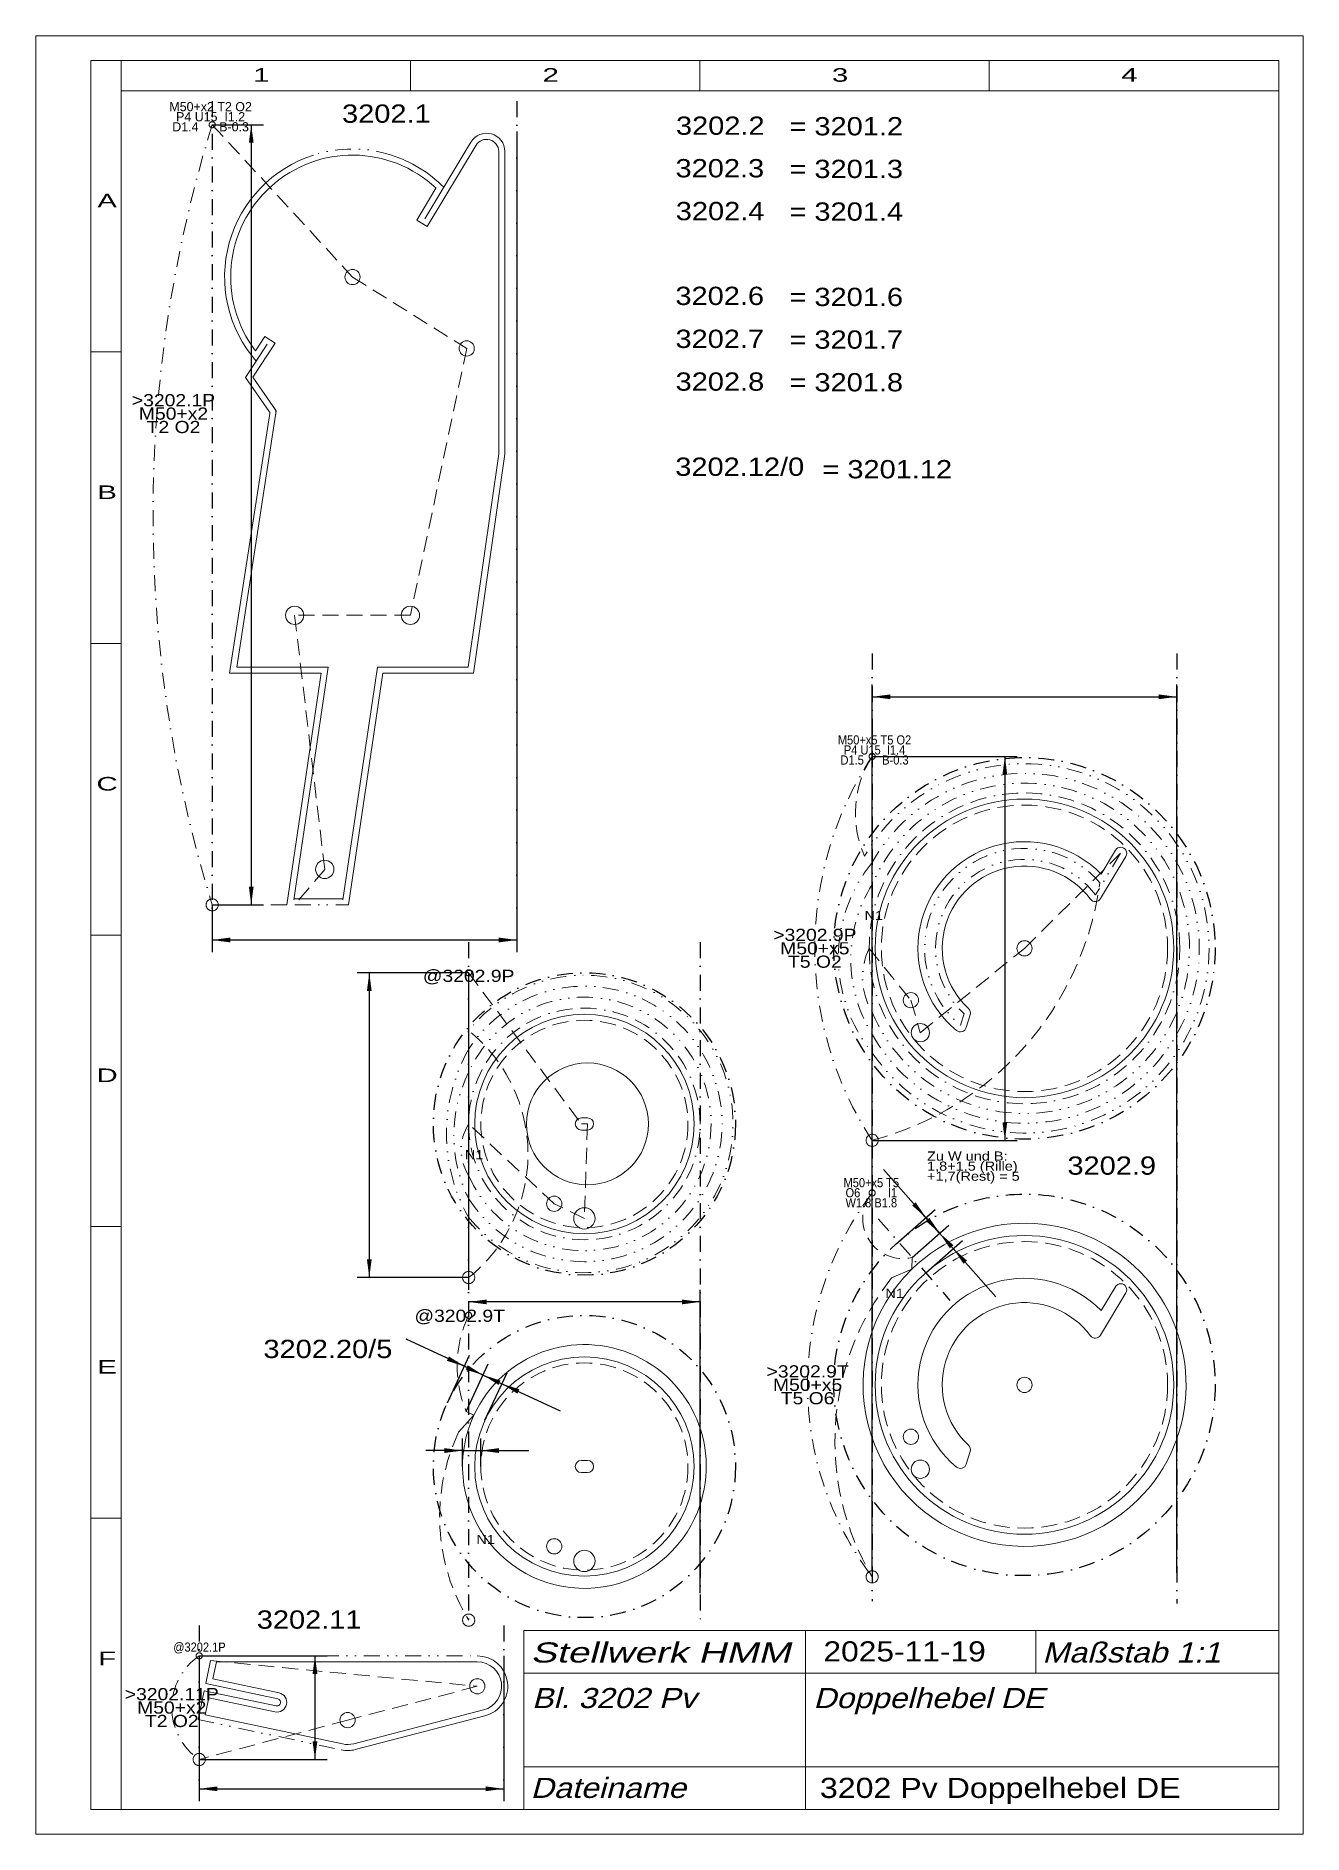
# Model space of a CAD drawing. Extents: x 1 to 209, y 1 to 296.
import ezdxf
from ezdxf.enums import TextEntityAlignment as Align

# ---------------------------------------------------------------- set-up
doc = ezdxf.new("R2010")
doc.units = 0
doc.header["$LTSCALE"] = 5.25
for name, pattern in [('BORDER', [1.75, 0.5, -0.25, 0.5, -0.25, 0, -0.25]), ('DASHDOT', [1, 0.5, -0.25, 0, -0.25]), ('DASHED', [0.75, 0.5, -0.25]), ('DIVIDE', [1.25, 0.5, -0.25, 0, -0.25, 0, -0.25]), ('PHANTOM', [2.5, 1.25, -0.25, 0.25, -0.25, 0.25, -0.25])]:
    doc.linetypes.add(name, pattern=pattern)
for name, color, linetype, lineweight in [('3201_1-3HEBELBOCK', 7, 'CONTINUOUS', 18), ('3201_11 WINKELHEBEL', 190, 'CONTINUOUS', 18), ('3201_9 HEBELROLLE', 134, 'CONTINUOUS', 18), ('3201__ EINZELHEBEL DE', 6, 'DASHDOT', 0), ('3202_11P', 30, 'CONTINUOUS', 0), ('3202_1P', 30, 'CONTINUOUS', 0), ('3202_20P', 30, 'CONTINUOUS', 0), ('3202_20T', 14, 'CONTINUOUS', 0), ('3202_9P', 30, 'CONTINUOUS', 0), ('3202_9T', 14, 'CONTINUOUS', 0), ('BEMASSUNG', 7, 'CONTINUOUS', 25), ('BESCHRIFTUNG', 7, 'CONTINUOUS', 25), ('HILFSLINIEN', 3, 'CONTINUOUS', 0), ('MASSGRENZEN', 172, 'CONTINUOUS', 25), ('MASSLINIEN', 172, 'CONTINUOUS', 25), ('MASSTEXTE', 212, 'CONTINUOUS', 25), ('MITTELLINIEN', 5, 'DASHDOT', 25), ('STANDARD', 7, 'CONTINUOUS', 0)]:
    doc.layers.add(name, color=color, linetype=linetype, lineweight=lineweight)
doc.styles.add('Arial', font='arial.ttf')

# ---------------------------------------------------------------- blocks, each defined once
blk = doc.blocks.new('D205481472')
at = {"layer": 'MASSGRENZEN'}
for points in [[(29.94, 147.68), (32.91, 148.08), (32.91, 147.29)], [(79.94, 147.68), (76.96, 147.29), (76.96, 148.08)]]:
    blk.add_solid(points, dxfattribs=at)
at = {"layer": 'MASSLINIEN', "color": 172}
for p, q in [((79.94, 280.3), (79.94, 145.68)), ((29.94, 153.45), (29.94, 145.68)), ((29.94, 147.68), (79.94, 147.68))]:
    blk.add_line(p, q, dxfattribs=at)
blk = doc.blocks.new('D205481728')
at = {"layer": 'MASSGRENZEN'}
for points in [[(147.09, 102.15), (144.83, 104.12), (145.41, 104.64)], [(149.34, 99.6), (151.6, 97.63), (151.01, 97.11)]]:
    blk.add_solid(points, dxfattribs=at)
at = {"layer": 'MASSLINIEN', "color": 172}
for p, q in [((147.09, 102.15), (140.12, 110.05)), ((142.57, 98.16), (148.59, 103.47)), ((144.82, 95.61), (150.84, 100.92)), ((147.09, 102.15), (149.34, 99.6)), ((149.34, 99.6), (153.33, 95.07))]:
    blk.add_line(p, q, dxfattribs=at)
blk = doc.blocks.new('D205481984')
at = {"layer": 'MASSGRENZEN'}
for points in [[(149.34, 99.6), (147.08, 101.57), (147.66, 102.09)], [(151.59, 97.05), (153.85, 95.08), (153.26, 94.56)]]:
    blk.add_solid(points, dxfattribs=at)
at = {"layer": 'MASSLINIEN', "color": 172}
for p, q in [((149.34, 99.6), (145.34, 104.13)), ((144.82, 95.61), (150.84, 100.92)), ((147.07, 93.06), (153.09, 98.37)), ((149.34, 99.6), (151.59, 97.05)), ((151.59, 97.05), (158.56, 89.14))]:
    blk.add_line(p, q, dxfattribs=at)
blk = doc.blocks.new('D205482240')
at = {"layer": 'MASSGRENZEN'}
for points in [[(160.05, 177.81), (160.44, 174.84), (159.66, 174.84)], [(160.05, 114.81), (159.66, 117.78), (160.44, 117.78)]]:
    blk.add_solid(points, dxfattribs=at)
at = {"layer": 'MASSLINIEN', "color": 172}
for p, q in [((138.27, 177.81), (162.05, 177.81)), ((160.05, 177.81), (160.05, 114.81)), ((138.27, 114.81), (162.05, 114.81))]:
    blk.add_line(p, q, dxfattribs=at)
blk = doc.blocks.new('D205482496')
at = {"layer": 'MASSGRENZEN'}
for points in [[(27.8, 8.42), (30.78, 8.81), (30.78, 8.03)], [(77.8, 8.42), (74.83, 8.03), (74.83, 8.81)]]:
    blk.add_solid(points, dxfattribs=at)
at = {"layer": 'MASSLINIEN', "color": 172}
for p, q in [((27.8, 30.24), (27.8, 6.42)), ((77.8, 30.24), (77.8, 6.42)), ((27.8, 8.42), (77.8, 8.42))]:
    blk.add_line(p, q, dxfattribs=at)
blk = doc.blocks.new('D205482752')
at = {"layer": 'MASSGRENZEN'}
for points in [[(46.8, 30.24), (47.2, 27.27), (46.41, 27.27)], [(46.8, 13.24), (46.41, 16.21), (47.2, 16.21)]]:
    blk.add_solid(points, dxfattribs=at)
at = {"layer": 'MASSLINIEN', "color": 172}
for p, q in [((27.8, 30.24), (48.8, 30.24)), ((46.8, 30.24), (46.8, 13.24)), ((27.8, 13.24), (48.8, 13.24))]:
    blk.add_line(p, q, dxfattribs=at)
blk = doc.blocks.new('D205483008')
at = {"layer": 'MASSGRENZEN'}
for points in [[(36.34, 281.44), (36.73, 278.47), (35.95, 278.47)], [(36.34, 153.45), (35.95, 156.42), (36.73, 156.42)]]:
    blk.add_solid(points, dxfattribs=at)
at = {"layer": 'MASSLINIEN', "color": 172}
for p, q in [((29.94, 281.44), (38.34, 281.44)), ((36.34, 281.44), (36.34, 153.45)), ((29.94, 153.45), (38.34, 153.45))]:
    blk.add_line(p, q, dxfattribs=at)
blk = doc.blocks.new('D309032448')
at = {"layer": 'MASSGRENZEN'}
for points in [[(71.33, 77.74), (68.46, 78.64), (68.8, 79.35)], [(74.41, 76.3), (77.27, 75.4), (76.94, 74.69)]]:
    blk.add_solid(points, dxfattribs=at)
at = {"layer": 'MASSLINIEN', "color": 172}
for p, q in [((71.33, 77.74), (61.77, 82.19)), ((68.55, 71.77), (72.17, 79.55)), ((71.33, 77.74), (74.41, 76.3)), ((71.63, 70.33), (75.25, 78.12)), ((74.41, 76.3), (79.88, 73.76))]:
    blk.add_line(p, q, dxfattribs=at)
blk = doc.blocks.new('D309031680')
at = {"layer": 'MASSGRENZEN'}
for points in [[(74.41, 76.3), (71.55, 77.2), (71.88, 77.91)], [(77.49, 74.87), (80.35, 73.97), (80.02, 73.26)]]:
    blk.add_solid(points, dxfattribs=at)
at = {"layer": 'MASSLINIEN', "color": 172}
for p, q in [((74.41, 76.3), (68.93, 78.85)), ((71.63, 70.33), (75.25, 78.12)), ((74.41, 76.3), (77.49, 74.87)), ((74.71, 68.9), (78.34, 76.68)), ((77.49, 74.87), (87.04, 70.42))]:
    blk.add_line(p, q, dxfattribs=at)
blk = doc.blocks.new('D309041664')
at = {"layer": 'MASSGRENZEN'}
for points in [[(71.03, 63.91), (68.06, 63.52), (68.06, 64.31)], [(74.03, 63.91), (77, 64.31), (77, 63.52)]]:
    blk.add_solid(points, dxfattribs=at)
at = {"layer": 'MASSLINIEN', "color": 172}
for p, q in [((71.03, 61.3), (71.03, 65.91)), ((74.03, 61.3), (74.03, 65.91)), ((71.03, 63.91), (64.99, 63.91)), ((71.03, 63.91), (74.03, 63.91)), ((74.03, 63.91), (81.92, 63.91))]:
    blk.add_line(p, q, dxfattribs=at)
blk = doc.blocks.new('D309040384')
at = {"layer": 'MASSGRENZEN'}
for points in [[(55.72, 142.3), (56.11, 139.32), (55.33, 139.32)], [(55.72, 92.3), (55.33, 95.27), (56.11, 95.27)]]:
    blk.add_solid(points, dxfattribs=at)
at = {"layer": 'MASSLINIEN', "color": 172}
for p, q in [((72.03, 142.3), (53.72, 142.3)), ((55.72, 142.3), (55.72, 92.3)), ((72.03, 92.3), (53.72, 92.3))]:
    blk.add_line(p, q, dxfattribs=at)
blk = doc.blocks.new('D499138048')
at = {"layer": 'MASSGRENZEN'}
for points in [[(138.27, 187.58), (141.25, 187.97), (141.25, 187.19)], [(188.27, 187.58), (185.3, 187.19), (185.3, 187.97)]]:
    blk.add_solid(points, dxfattribs=at)
at = {"layer": 'MASSLINIEN', "color": 172}
for p, q in [((138.27, 44.19), (138.27, 189.58)), ((188.27, 43.83), (188.27, 189.58)), ((138.27, 187.58), (188.27, 187.58))]:
    blk.add_line(p, q, dxfattribs=at)
blk = doc.blocks.new('D309042688')
at = {"layer": 'MASSGRENZEN'}
for points in [[(72.03, 88.3), (75, 88.69), (75, 87.91)], [(110.03, 88.3), (107.06, 87.91), (107.06, 88.69)]]:
    blk.add_solid(points, dxfattribs=at)
at = {"layer": 'MASSLINIEN', "color": 172}
for p, q in [((72.03, 142.3), (72.03, 90.3)), ((110.03, 40.5), (110.03, 90.3)), ((110.03, 88.3), (72.03, 88.3))]:
    blk.add_line(p, q, dxfattribs=at)

msp = doc.modelspace()

# ---------------------------------------------------------------- linework, layer by layer
at = {"layer": '3201_1-3HEBELBOCK'}
for p, q in [((65.24, 264.73), (73.25, 278.07)), ((76.97, 227.45), (76.97, 277.04)), ((63.52, 265.76), (66.67, 271.01)), ((65.24, 264.73), (63.52, 265.76)), ((40.27, 245.61), (36.62, 240)), ((38.59, 246.7), (37.05, 244.33)), ((38.59, 246.7), (40.27, 245.61)), ((36.62, 240), (40.46, 234.49)), ((33.97, 192.45), (40.46, 234.49)), ((71.97, 192.45), (76.97, 227.45)), ((33.97, 192.45), (48.97, 192.45)), ((48.97, 192.45), (43.31, 154.26)), ((57.05, 192.45), (51.4, 154.26)), ((57.05, 192.45), (71.97, 192.45)), ((43.31, 154.45), (51.4, 154.45))]:
    msp.add_line(p, q, dxfattribs=at)
for centre, radius, start, end in [((74.97, 277.04), 2, 0, 149.0006), ((52.97, 256.45), 20, 46.7317, 217.276), ((38.89, 234.12), 1.5, 351.2128, 394.8609)]:
    msp.add_arc(centre, radius, start, end, dxfattribs=at)
at = {"layer": '3201_11 WINKELHEBEL'}
for p, q in [((30.05, 26.46), (30.64, 29.24)), ((30.64, 29.24), (73.45, 29.24)), ((30.05, 26.46), (40.91, 24.16)), ((28.8, 20.56), (29.39, 23.33)), ((29.39, 23.33), (40.24, 21.03)), ((74.46, 21.37), (53.17, 15.82)), ((28.8, 20.56), (51.33, 15.78))]:
    msp.add_line(p, q, dxfattribs=at)
for centre, radius, start, end in [((73.45, 25.24), 4, 284.6103, 450), ((40.57, 22.6), 1.6, 258.0237, 438.0237), ((52.16, 19.69), 4, 258.0237, 284.6103)]:
    msp.add_arc(centre, radius, start, end, dxfattribs=at)
at = {"layer": '3201_9 HEBELROLLE'}
for p, q in [((178.2, 162.42), (175.84, 158.49)), ((179.92, 161.39), (175.75, 154.47)), ((154.35, 135.39), (153.7, 133.3)), ((90.53, 118.5), (91.53, 118.5)), ((90.53, 116.5), (91.53, 116.5)), ((179.92, 89.77), (175.75, 82.84)), ((178.2, 90.8), (175.84, 86.87)), ((90.53, 62.3), (91.53, 62.3)), ((154.35, 63.77), (153.7, 61.68)), ((90.53, 60.3), (91.53, 60.3))]:
    msp.add_line(p, q, dxfattribs=at)
for centre, radius in [((163.27, 146.31), 24.5), ((163.27, 146.31), 1.25), ((144.63, 137.81), 1.25), ((91.03, 117.5), 18), ((146.17, 132.47), 1.5), ((163.27, 74.69), 24.5), ((91.03, 61.3), 18), ((163.27, 74.69), 1.25), ((144.63, 66.18), 1.25), ((146.17, 60.85), 1.5), ((86.08, 48.2), 1.25), ((91.03, 45.8), 1.75)]:
    msp.add_circle(centre, radius, dxfattribs=at)
at = {"layer": '3201_9 HEBELROLLE', "linetype": 'DASHED'}
for centre, radius in [((163.27, 146.31), 23.5), ((91.03, 117.5), 17), ((163.27, 74.69), 23.5), ((91.03, 61.3), 17)]:
    msp.add_circle(centre, radius, dxfattribs=at)
at = {"layer": '3201_9 HEBELROLLE'}
for centre, radius, start, end in [((163.27, 146.31), 17.5, 44.122, 230.3763), ((179.06, 161.91), 1, 328.9765, 509.0247), ((163.27, 146.31), 13.5, 36.7278, 227.0807), ((174.89, 154.98), 1, 216.7278, 328.9765), ((153.4, 135.69), 1, 342.76, 407.0807), ((152.75, 133.6), 1, 230.3763, 342.7102), ((90.53, 117.5), 1, 90, 270), ((91.53, 117.5), 1, 270, 450), ((163.27, 74.69), 17.5, 44.122, 230.3763), ((179.06, 90.29), 1, 328.9765, 509.0247), ((163.27, 74.69), 13.5, 36.7278, 227.0807), ((174.89, 83.36), 1, 216.7278, 328.9765), ((90.53, 61.3), 1, 90, 270), ((91.53, 61.3), 1, 270, 450), ((153.4, 64.07), 1, 342.76, 407.0807), ((152.75, 61.98), 1, 230.3763, 342.7102)]:
    msp.add_arc(centre, radius, start, end, dxfattribs=at)
at = {"layer": '3201__ EINZELHEBEL DE'}
for centre, radius, start, end in [((235.76, 217.44), 215.54, 162.7278, 197.2722), ((186.24, 146.31), 57.39, 146.7096, 213.2904), ((179.76, 74.69), 52.09, 142.7898, 217.2102), ((33.57, 21.74), 10.27, 124.1539, 235.8461)]:
    msp.add_arc(centre, radius, start, end, dxfattribs=at)
at = {"layer": '3202_11P', "linetype": 'DIVIDE'}
for p, q in [((27.8, 30.24), (73.45, 30.24)), ((27.62, 19.79), (51.12, 14.8))]:
    msp.add_line(p, q, dxfattribs=at)
at = {"layer": '3202_11P'}
for p, q in [((28.87, 25.69), (29.67, 29.45)), ((27.62, 19.79), (28.62, 24.52)), ((28.62, 24.52), (40.45, 22.01)), ((28.87, 25.69), (40.7, 23.18)), ((74.71, 20.4), (53.42, 14.85))]:
    msp.add_line(p, q, dxfattribs=at)
at = {"layer": '3202_11P', "linetype": 'DASHED'}
for p, q in [((29.67, 29.45), (73.45, 25.24)), ((73.45, 25.24), (52.16, 19.69)), ((52.16, 19.69), (27.8, 13.24))]:
    msp.add_line(p, q, dxfattribs=at)
at = {"layer": '3202_11P', "linetype": 'PHANTOM'}
for centre, radius in [((27.8, 30.24), 0.5), ((27.8, 13.24), 1)]:
    msp.add_circle(centre, radius, dxfattribs=at)
at = {"layer": '3202_11P'}
for centre in [(73.45, 25.24), (52.16, 19.69)]:
    msp.add_circle(centre, 1.25, dxfattribs=at)
for centre, radius, start, end in [((73.45, 25.24), 5, 284.6103, 450), ((40.57, 22.6), 0.6, 258.0237, 438.0237), ((52.16, 19.69), 5, 258.0237, 284.6103)]:
    msp.add_arc(centre, radius, start, end, dxfattribs=at)
at = {"layer": '3202_1P', "linetype": 'DASHED'}
for p, q in [((29.94, 281.44), (52.97, 256.45)), ((52.97, 256.45), (71.71, 244.73)), ((71.71, 244.73), (62.47, 200.95)), ((62.47, 200.95), (43.47, 200.95)), ((43.47, 200.95), (48.41, 159.26)), ((48.41, 159.26), (43.48, 153.45))]:
    msp.add_line(p, q, dxfattribs=at)
at = {"layer": '3202_1P'}
for p, q in [((64.83, 265.99), (72.39, 278.59)), ((77.97, 227.38), (77.97, 277.04)), ((38.95, 245.43), (35.42, 239.98)), ((35.42, 239.98), (39.3, 234.41)), ((32.8, 191.45), (39.38, 234.04)), ((72.83, 191.45), (77.97, 227.38)), ((32.8, 191.45), (47.81, 191.45)), ((47.81, 191.45), (42.18, 153.45)), ((57.92, 191.45), (52.29, 153.45)), ((57.92, 191.45), (72.83, 191.45))]:
    msp.add_line(p, q, dxfattribs=at)
at = {"layer": '3202_1P', "color": 5}
for p, q in [((64.83, 265.99), (67.94, 271.17)), ((38.95, 245.43), (37.14, 242.64))]:
    msp.add_line(p, q, dxfattribs=at)
at = {"layer": '3202_1P', "linetype": 'DIVIDE'}
for p, q in [((42.18, 153.45), (29.94, 153.45)), ((43.48, 153.45), (52.29, 153.45))]:
    msp.add_line(p, q, dxfattribs=at)
at = {"layer": '3202_1P', "linetype": 'PHANTOM'}
for centre, radius in [((29.94, 281.44), 0.5), ((29.94, 153.45), 1)]:
    msp.add_circle(centre, radius, dxfattribs=at)
at = {"layer": '3202_1P'}
for centre, radius in [((52.97, 256.45), 1.25), ((71.71, 244.73), 1.25), ((43.47, 200.95), 1.5), ((62.47, 200.95), 1.5), ((48.41, 159.26), 1.5)]:
    msp.add_circle(centre, radius, dxfattribs=at)
at = {"layer": '3202_1P', "linetype": 'DIVIDE'}
msp.add_arc((52.97, 256.45), 21, 72.2472, 107.7528, dxfattribs=at)
at = {"layer": '3202_1P'}
for centre, radius, start, end in [((74.97, 277.04), 3, 0, 149.0006), ((52.97, 256.45), 21, 107.7528, 221.1095), ((52.97, 256.45), 21, 44.5231, 72.2472)]:
    msp.add_arc(centre, radius, start, end, dxfattribs=at)
at = {"layer": '3202_1P', "linetype": 'DASHED'}
msp.add_arc((38.89, 234.12), 0.5, 351.2128, 394.8609, dxfattribs=at)
at = {"layer": '3202_20P', "linetype": 'DASHED'}
for p, q in [((72.03, 142.3), (90.53, 117.5)), ((86.08, 104.4), (72.03, 117.5)), ((91.53, 117.5), (91.03, 102)), ((91.03, 102), (86.08, 104.4))]:
    msp.add_line(p, q, dxfattribs=at)
at = {"layer": '3202_20P', "linetype": 'CONTINUOUS'}
msp.add_line((90.53, 117.5), (91.53, 117.5), dxfattribs=at)
at = {"layer": '3202_20P', "linetype": 'PHANTOM'}
for centre, radius in [((72.03, 142.3), 0.5), ((72.03, 92.3), 1)]:
    msp.add_circle(centre, radius, dxfattribs=at)
at = {"layer": '3202_20P'}
for centre, radius in [((86.08, 104.4), 1.25), ((91.03, 102), 1.75)]:
    msp.add_circle(centre, radius, dxfattribs=at)
at = {"layer": '3202_20P', "linetype": 'DIVIDE'}
for centre, radius, start, end in [((91.03, 117.5), 24.4, 218.8593, 501.1407), ((91.03, 117.5), 22.6, 212.785, 507.215), ((91.03, 117.5), 20.8, 204.0118, 515.9882), ((96.31, 115.96), 27.92, 150.4362, 209.5638), ((92.9, 115.61), 23.3, 153.6223, 206.3777), ((78.62, 113.26), 7.83, 147.3023, 212.6977)]:
    msp.add_arc(centre, radius, start, end, dxfattribs=at)
at = {"layer": '3202_20P', "linetype": 'BORDER'}
msp.add_arc((91.03, 117.5), 19, 0, 180, dxfattribs=at)
at = {"layer": '3202_20P', "linetype": 'DASHED'}
msp.add_arc((55.82, 112.55), 25.94, 308.6694, 411.3306, dxfattribs=at)
at = {"layer": '3202_20P', "color": 14, "linetype": 'BORDER'}
msp.add_arc((91.03, 117.5), 19, 180, 360, dxfattribs=at)
at = {"layer": '3202_20T'}
for p, q in [((72.9, 69.74), (70.38, 66.94)), ((71.63, 70.33), (72.9, 69.74))]:
    msp.add_line(p, q, dxfattribs=at)
at = {"layer": '3202_20T', "linetype": 'PHANTOM'}
for centre, radius in [((72.03, 86.1), 0.5), ((72.03, 36.1), 1)]:
    msp.add_circle(centre, radius, dxfattribs=at)
at = {"layer": '3202_20T', "linetype": 'DASHED'}
for centre, radius, start, end in [((89.34, 77.77), 19.21, 154.3035, 202.7818), ((99.77, 53.04), 32.5, 154.6931, 211.4127)]:
    msp.add_arc(centre, radius, start, end, dxfattribs=at)
at = {"layer": '3202_20T'}
msp.add_arc((91.03, 61.3), 20, 335.0393, 515.0393, dxfattribs=at)
at = {"layer": '3202_20T', "color": 30}
msp.add_arc((91.03, 61.3), 20, 155.0393, 335.0393, dxfattribs=at)
at = {"layer": '3202_9P', "linetype": 'DASHED'}
for p, q in [((163.27, 146.31), (179.05, 161.91)), ((137.77, 146.31), (144.63, 137.81)), ((146.17, 132.47), (163.27, 146.31)), ((144.63, 137.81), (146.17, 132.47))]:
    msp.add_line(p, q, dxfattribs=at)
at = {"layer": '3202_9P', "linetype": 'DIVIDE'}
for p, q in [((179.05, 161.91), (174.95, 155.07)), ((153.37, 135.58), (152.78, 133.7))]:
    msp.add_line(p, q, dxfattribs=at)
at = {"layer": '3202_9P', "linetype": 'PHANTOM'}
for centre, radius in [((138.27, 177.81), 0.5), ((138.27, 114.81), 1)]:
    msp.add_circle(centre, radius, dxfattribs=at)
at = {"layer": '3202_9P'}
for centre, radius in [((163.27, 146.31), 1.25), ((144.63, 137.81), 1.25), ((146.17, 132.47), 1.5)]:
    msp.add_circle(centre, radius, dxfattribs=at)
at = {"layer": '3202_9P', "linetype": 'DASHED'}
for centre, radius, start, end in [((152.75, 168.46), 17.23, 147.1279, 204.0787), ((125.39, 163.86), 50.71, 284.7133, 352.3034)]:
    msp.add_arc(centre, radius, start, end, dxfattribs=at)
at = {"layer": '3202_9P', "linetype": 'DIVIDE'}
for centre, radius, start, end in [((163.27, 146.31), 30.3, 214.4031, 510.0722), ((163.27, 146.31), 28.7, 209.4156, 510.5844), ((163.27, 146.31), 27.1, 202.7043, 517.2957), ((163.27, 146.31), 16.4, 41.0007, 230.2323), ((157.46, 144.8), 24.73, 140.8745, 219.1255), ((163.27, 146.31), 14.6, 36.8919, 227.2693), ((157.94, 144.49), 23.18, 148.0243, 211.9757), ((147.77, 141.55), 11.08, 154.5225, 210.951)]:
    msp.add_arc(centre, radius, start, end, dxfattribs=at)
at = {"layer": '3202_9P', "linetype": 'BORDER'}
msp.add_arc((163.27, 146.31), 25.5, 0, 180, dxfattribs=at)
at = {"layer": '3202_9P', "color": 14, "linetype": 'BORDER'}
msp.add_arc((163.27, 146.31), 25.5, 180, 360, dxfattribs=at)
at = {"layer": '3202_9T'}
for p, q in [((144.82, 95.61), (144.77, 93.66)), ((144.77, 93.66), (141.46, 92.25))]:
    msp.add_line(p, q, dxfattribs=at)
at = {"layer": '3202_9T', "linetype": 'PHANTOM'}
for centre, radius in [((138.27, 106.19), 0.5), ((138.27, 43.19), 1)]:
    msp.add_circle(centre, radius, dxfattribs=at)
at = {"layer": '3202_9T', "linetype": 'DASHED'}
for centre, radius, start, end in [((143.26, 101.96), 6.54, 139.7505, 283.7498), ((175.55, 65.4), 43.39, 141.7708, 210.786)]:
    msp.add_arc(centre, radius, start, end, dxfattribs=at)
at = {"layer": '3202_9T'}
msp.add_arc((163.3, 74.71), 26.5, 314.3632, 494.3632, dxfattribs=at)
at = {"layer": '3202_9T', "color": 11}
msp.add_arc((163.27, 74.69), 26.5, 134.2936, 314.4327, dxfattribs=at)
at = {"layer": 'HILFSLINIEN'}
msp.add_circle((91.53, 117.5), 10, dxfattribs=at)
at = {"layer": 'MITTELLINIEN'}
for p, q in [((29.94, 285.3), (29.94, 148.26)), ((79.94, 285.3), (79.94, 147.98)), ((138.27, 194.69), (138.27, 39.19)), ((188.27, 194.69), (188.27, 38.83)), ((72.03, 147.3), (72.03, 35.5)), ((110.03, 147.3), (110.03, 35.5)), ((139.26, 101.91), (151.04, 88.56)), ((27.8, 35.24), (27.8, 7.84)), ((77.8, 35.24), (77.8, 7.84))]:
    msp.add_line(p, q, dxfattribs=at)
for centre, radius in [((163.27, 146.31), 31.3), ((91.03, 117.5), 24.8), ((163.27, 74.69), 31.3), ((91.03, 61.3), 24.8)]:
    msp.add_circle(centre, radius, dxfattribs=at)
at = {"layer": 'STANDARD'}
for p, q in [((1, 1), (1, 296)), ((1, 296), (209, 296)), ((209, 296), (209, 1)), ((10, 5), (10, 292)), ((10, 292), (15, 292)), ((15, 292), (205, 292)), ((15, 287), (15, 292)), ((62.5, 292), (62.5, 287)), ((110, 292), (110, 287)), ((157.5, 292), (157.5, 287)), ((205, 292), (205, 287)), ((15, 287), (205, 287)), ((15, 5), (15, 287)), ((205, 287), (205, 5)), ((10, 244.17), (15, 244.17)), ((10, 196.33), (15, 196.33)), ((205, 182.12), (205, 5.12)), ((10, 148.5), (15, 148.5)), ((10, 100.67), (15, 100.67)), ((10, 52.83), (15, 52.83)), ((10, 5), (15, 5)), ((205, 5), (15, 5)), ((209, 1), (1, 1))]:
    msp.add_line(p, q, dxfattribs=at)
at = {"layer": 'STANDARD', "lineweight": 0}
for p, q in [((81.11, 34.4), (205, 34.4)), ((81.11, 34.4), (81.11, 5)), ((127.31, 34.4), (127.31, 5)), ((165.11, 34.4), (165.11, 27.4)), ((81.11, 27.4), (205, 27.4)), ((81.11, 12), (205, 12))]:
    msp.add_line(p, q, dxfattribs=at)

# ---------------------------------------------------------------- block references
at = {"layer": 'BEMASSUNG'}
for name in ['D205483008', 'D205481472', 'D499138048', 'D205482240', 'D309040384', 'D309042688', 'D205481728', 'D205481984', 'D309032448', 'D309031680', 'D309041664', 'D205482496', 'D205482752']:
    msp.add_blockref(name, (0, 0), dxfattribs=at)

# ---------------------------------------------------------------- texts
at = {"layer": '3201__ EINZELHEBEL DE', "char_height": 2, "attachment_point": 5, "line_spacing_factor": 0.66, "style": 'Arial'}
for s, insert in [('\\W1.135110;>3202.1P\\PM50+x2\\PT2 O2', (23.58, 234.03)), ('\\W1.135110;>3202.9P\\PM50+x5\\PT5 O2', (128.86, 146.31)), ('\\W1.135136;>3202.9T\\PM50+x5\\PT5 O6', (127.67, 74.69)), ('\\W1.135114;>3202.11P\\PM50+x2\\PT2 O2', (23.3, 21.74))]:
    msp.add_mtext(s, dxfattribs=dict(at, insert=insert))
at = {"layer": '3202_11P', "linetype": 'DIVIDE', "style": 'Arial', "width": 0.864818}
msp.add_text('@3202.1P', height=1.5, dxfattribs=at).set_placement((27.84, 31.67), align=Align.MIDDLE_CENTER)
at = {"layer": '3202_1P', "linetype": 'DIVIDE', "insert": (29.67, 282.74), "char_height": 1.5, "attachment_point": 5, "line_spacing_factor": 0.66, "style": 'Arial'}
msp.add_mtext('\\W0.972837;M50+x2 T2 O2\\PP4 U15  I1.2\\PD1.4      B-0.3', dxfattribs=at)
at = {"layer": '3202_20P', "linetype": 'DASHED', "style": 'Arial', "width": 1.135097}
msp.add_text('@3202.9P', height=2, dxfattribs=at).set_placement((72.03, 141.8), align=Align.MIDDLE_CENTER)
at = {"layer": '3202_20P', "color": 15, "linetype": 'DASHED', "style": 'Arial', "width": 1.135027}
msp.add_text('N1', height=1.5, dxfattribs=at).set_placement((71.41, 111.7))
at = {"layer": '3202_20T', "linetype": 'DASHED', "style": 'Arial', "width": 1.13512}
msp.add_text('@3202.9T', height=2, dxfattribs=at).set_placement((70.56, 86.03), align=Align.MIDDLE_CENTER)
at = {"layer": '3202_20T', "color": 11, "linetype": 'DASHED', "style": 'Arial', "width": 1.135027}
msp.add_text('N1', height=1.5, dxfattribs=at).set_placement((73.3, 48.57))
at = {"layer": '3202_9P', "linetype": 'DIVIDE', "style": 'Arial', "width": 1.135027}
msp.add_text('N1', height=1.5, dxfattribs=at).set_placement((137.01, 150.94))
at = {"layer": '3202_9P', "linetype": 'DIVIDE', "insert": (138.66, 178.85), "char_height": 1.5, "attachment_point": 5, "line_spacing_factor": 0.66, "style": 'Arial'}
msp.add_mtext('\\W0.864827;M50+x5 T5 O2\\PP4 U15  I1.4\\PD1.5      B-0.3', dxfattribs=at)
at = {"layer": '3202_9T', "linetype": 'DASHED', "style": 'Arial', "width": 1.135027}
msp.add_text('N1', height=1.5, dxfattribs=at).set_placement((140.44, 88.97))
at = {"layer": '3202_9T', "linetype": 'DIVIDE', "insert": (138.13, 106.21), "char_height": 1.5, "attachment_point": 5, "line_spacing_factor": 0.66, "style": 'Arial'}
msp.add_mtext('\\W0.864843;M50+x5 T5\\PO6         I1\\PW1.8 B1.8', dxfattribs=at)
at = {"layer": 'BESCHRIFTUNG', "style": 'Arial'}
for s, width, p in [('3202.1', 1.135138, (51.25, 281.76)), ('3202.2', 1.135138, (106.06, 279.78)), ('= 3201.2', 1.13514, (124.69, 279.69)), ('3202.3', 1.135138, (105.99, 272.8)), ('= 3201.3', 1.13514, (124.69, 272.69)), ('3202.4', 1.135138, (106.03, 265.77)), ('= 3201.4', 1.13514, (124.69, 265.69)), ('3202.6', 1.135138, (105.97, 251.86)), ('= 3201.6', 1.13514, (124.69, 251.69)), ('3202.7', 1.135138, (105.98, 244.81)), ('= 3201.7', 1.13514, (124.69, 244.69)), ('3202.8', 1.135138, (106, 237.8)), ('= 3201.8', 1.13514, (124.69, 237.69)), ('3202.12/0', 1.135135, (105.95, 223.83)), ('= 3201.12', 1.135141, (130.1, 223.42)), ('3202.9', 1.135138, (170.32, 109.17)), ('3202.20/5', 1.135135, (38.34, 79.09)), ('3202.11', 1.135139, (37.25, 34.69))]:
    msp.add_text(s, height=3, dxfattribs=dict(at, width=width)).set_placement(p)
at = {"layer": 'BESCHRIFTUNG', "style": 'Arial', "oblique": 15}
for s, width, p in [('Stellwerk HMM', 1.375804, (82.2, 32.44)), ('Maßstab 1:1', 1.143719, (166.2, 32.44)), ('Bl. 3202 Pv', 1.143715, (82.42, 24.96)), ('Doppelhebel DE', 1.130161, (128.62, 24.96)), ('Dateiname', 1.143709, (82.2, 10.22))]:
    msp.add_text(s, height=3.3, dxfattribs=dict(at, width=width)).set_placement(p, align=Align.TOP_LEFT)
at = {"layer": 'BESCHRIFTUNG', "style": 'Arial'}
for s, width, p in [('2025-11-19', 1.130203, (130.27, 32.62)), ('3202 Pv Doppelhebel DE', 1.143712, (129.69, 10.22))]:
    msp.add_text(s, height=3.3, dxfattribs=dict(at, width=width)).set_placement(p, align=Align.TOP_LEFT)
at = {"layer": 'BESCHRIFTUNG', "insert": (147.28, 107.73), "char_height": 1.5, "attachment_point": 7, "line_spacing_factor": 0.66, "style": 'Arial'}
msp.add_mtext('\\W1.135085;Zu W und B:\\P1,8+1,5 (Rille)\\P+1,7(Rest) = 5', dxfattribs=at)
at = {"layer": 'STANDARD', "style": 'Arial'}
for s, width, p in [('1', 1.547923, (38, 290.72)), ('2', 1.547922, (85.5, 290.72)), ('3', 1.547923, (133, 290.72)), ('4', 1.547923, (180.5, 290.72)), ('A', 1.547987, (12.68, 270.1)), ('B', 1.547987, (12.68, 222.26)), ('C', 1.548103, (12.68, 174.43)), ('D', 1.548104, (12.68, 126.6)), ('E', 1.547987, (12.68, 78.76)), ('F', 1.547769, (12.68, 30.93))]:
    msp.add_text(s, height=2.23, dxfattribs=dict(at, width=width)).set_placement(p, align=Align.TOP_CENTER)

doc.saveas('drawing.dxf')
